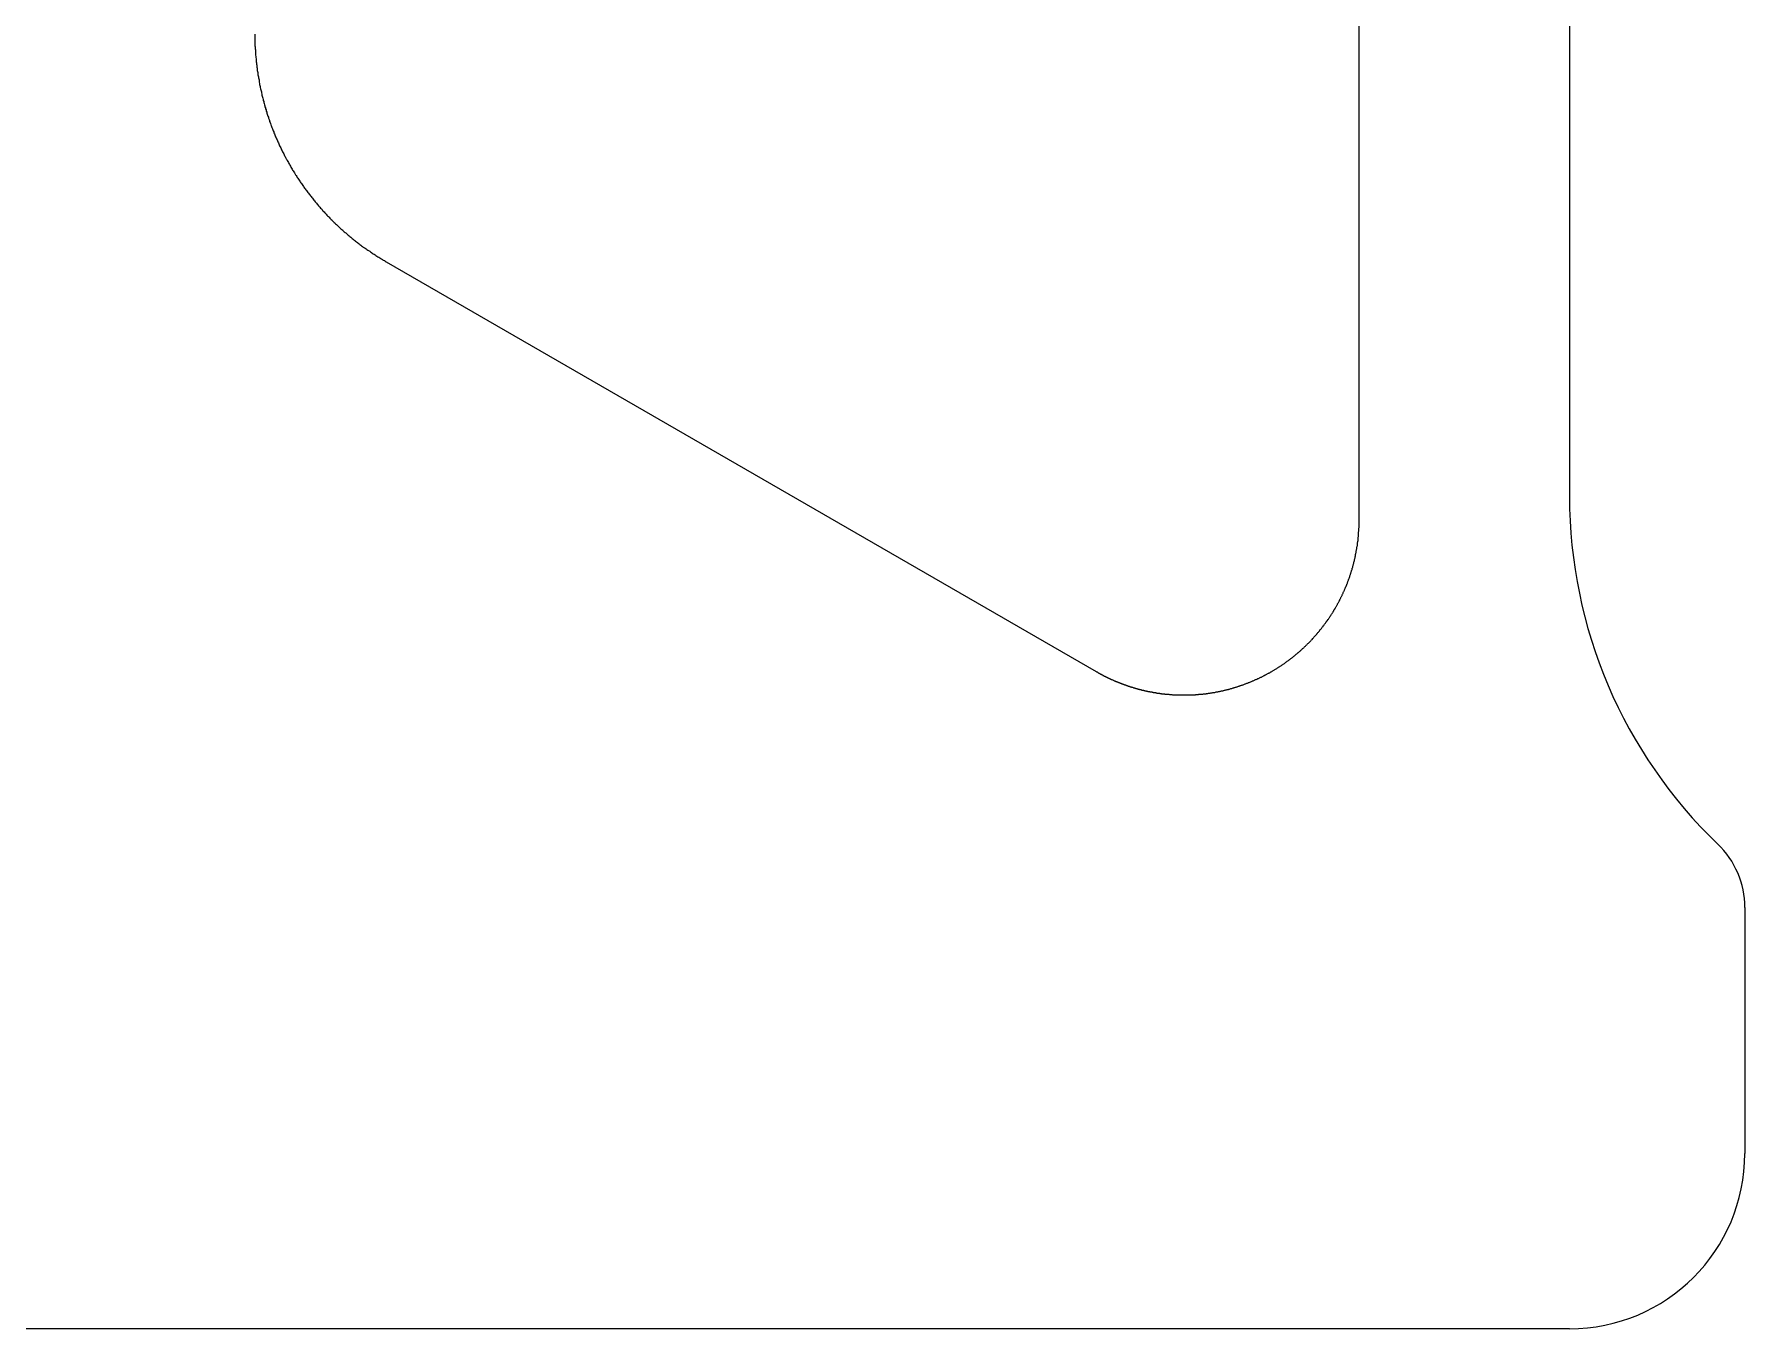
# Model space of a CAD drawing. Extents: x 442 to 745, y 5 to 355.
# Drawn here: x 699.11 to 707.15, y 213.05 to 219.13 of the extents above; entities that cross this region are included whole.
import ezdxf

# ---------------------------------------------------------------- set-up
doc = ezdxf.new("R2010")
doc.units = 0
doc.layers.add('VISIBLE__ANSI_', color=7, linetype='CONTINUOUS')

msp = doc.modelspace()

# ---------------------------------------------------------------- linework, layer by layer
at = {"layer": 'VISIBLE__ANSI_'}
for p, q in [((705.3344, 216.8481), (705.3344, 220.6933)), ((706.3226, 220.6335), (706.3226, 216.9582)), ((700.7638, 218.0605), (704.0991, 216.1349)), ((707.1461, 215.0269), (707.1461, 213.87)), ((706.3226, 213.0464), (675.8112, 213.0464))]:
    msp.add_line(p, q, dxfattribs=at)
for points in [[(700.146, 219.13, 0), (700.146, 219.125, 0), (700.146, 219.12, 0), (700.146, 219.115, 0), (700.146, 219.111, 0), (700.146, 219.106, 0), (700.147, 219.101, 0), (700.147, 219.096, 0), (700.147, 219.091, 0), (700.147, 219.086, 0), (700.147, 219.081, 0), (700.147, 219.076, 0), (700.148, 219.071, 0), (700.148, 219.066, 0), (700.148, 219.061, 0), (700.149, 219.056, 0), (700.149, 219.051, 0), (700.149, 219.046, 0), (700.15, 219.041, 0), (700.15, 219.036, 0), (700.15, 219.031, 0), (700.151, 219.026, 0), (700.151, 219.02, 0), (700.152, 219.015, 0), (700.152, 219.01, 0), (700.153, 219.005, 0), (700.153, 219, 0), (700.154, 218.995, 0), (700.154, 218.99, 0), (700.155, 218.985, 0), (700.156, 218.98, 0), (700.156, 218.975, 0), (700.157, 218.97, 0), (700.158, 218.965, 0), (700.158, 218.96, 0), (700.159, 218.955, 0), (700.16, 218.95, 0), (700.16, 218.945, 0), (700.161, 218.94, 0), (700.162, 218.935, 0), (700.163, 218.93, 0), (700.164, 218.925, 0), (700.165, 218.92, 0), (700.166, 218.915, 0), (700.166, 218.91, 0), (700.167, 218.904, 0), (700.168, 218.899, 0), (700.169, 218.894, 0), (700.17, 218.889, 0), (700.171, 218.884, 0), (700.172, 218.879, 0), (700.173, 218.874, 0), (700.174, 218.869, 0), (700.176, 218.864, 0), (700.177, 218.859, 0), (700.178, 218.854, 0), (700.179, 218.849, 0), (700.18, 218.844, 0), (700.181, 218.839, 0), (700.183, 218.834, 0), (700.184, 218.829, 0), (700.185, 218.824, 0), (700.186, 218.819, 0), (700.188, 218.814, 0), (700.189, 218.809, 0), (700.19, 218.804, 0), (700.192, 218.799, 0), (700.193, 218.794, 0), (700.194, 218.789, 0), (700.196, 218.784, 0), (700.197, 218.779, 0), (700.199, 218.774, 0), (700.2, 218.769, 0), (700.202, 218.764, 0), (700.203, 218.759, 0), (700.205, 218.754, 0), (700.206, 218.75, 0), (700.208, 218.745, 0), (700.21, 218.74, 0), (700.211, 218.735, 0), (700.213, 218.73, 0), (700.215, 218.725, 0), (700.216, 218.72, 0), (700.218, 218.715, 0), (700.22, 218.71, 0), (700.222, 218.705, 0), (700.223, 218.701, 0), (700.225, 218.696, 0), (700.227, 218.691, 0), (700.229, 218.686, 0), (700.231, 218.681, 0), (700.233, 218.676, 0), (700.235, 218.672, 0), (700.236, 218.667, 0), (700.238, 218.662, 0), (700.24, 218.657, 0), (700.242, 218.652, 0), (700.244, 218.648, 0), (700.246, 218.643, 0), (700.248, 218.638, 0), (700.251, 218.633, 0), (700.253, 218.629, 0), (700.255, 218.624, 0), (700.257, 218.619, 0), (700.259, 218.615, 0), (700.261, 218.61, 0), (700.263, 218.605, 0), (700.266, 218.601, 0), (700.268, 218.596, 0), (700.27, 218.591, 0), (700.272, 218.587, 0), (700.275, 218.582, 0), (700.277, 218.577, 0), (700.279, 218.573, 0), (700.282, 218.568, 0), (700.284, 218.564, 0), (700.286, 218.559, 0), (700.289, 218.555, 0), (700.291, 218.55, 0), (700.294, 218.545, 0), (700.296, 218.541, 0), (700.299, 218.536, 0), (700.301, 218.532, 0), (700.304, 218.527, 0), (700.306, 218.523, 0), (700.309, 218.518, 0), (700.311, 218.514, 0), (700.314, 218.51, 0), (700.316, 218.505, 0), (700.319, 218.501, 0), (700.322, 218.496, 0), (700.324, 218.492, 0), (700.327, 218.488, 0), (700.33, 218.483, 0), (700.332, 218.479, 0), (700.335, 218.475, 0), (700.338, 218.47, 0), (700.34, 218.466, 0), (700.343, 218.462, 0), (700.346, 218.457, 0), (700.349, 218.453, 0), (700.352, 218.449, 0), (700.354, 218.445, 0), (700.357, 218.44, 0), (700.36, 218.436, 0), (700.363, 218.432, 0), (700.366, 218.428, 0), (700.369, 218.424, 0), (700.372, 218.419, 0), (700.375, 218.415, 0), (700.377, 218.411, 0), (700.38, 218.407, 0), (700.383, 218.403, 0), (700.386, 218.399, 0), (700.389, 218.395, 0), (700.392, 218.391, 0), (700.395, 218.387, 0), (700.398, 218.383, 0), (700.401, 218.379, 0), (700.405, 218.375, 0), (700.408, 218.371, 0), (700.411, 218.367, 0), (700.414, 218.363, 0), (700.417, 218.359, 0), (700.42, 218.355, 0), (700.423, 218.351, 0), (700.426, 218.347, 0), (700.43, 218.343, 0), (700.433, 218.34, 0), (700.436, 218.336, 0), (700.439, 218.332, 0), (700.442, 218.328, 0), (700.446, 218.324, 0), (700.449, 218.321, 0), (700.452, 218.317, 0), (700.455, 218.313, 0), (700.459, 218.309, 0), (700.462, 218.306, 0), (700.465, 218.302, 0), (700.468, 218.298, 0), (700.472, 218.295, 0), (700.475, 218.291, 0), (700.478, 218.288, 0), (700.482, 218.284, 0), (700.485, 218.28, 0), (700.488, 218.277, 0), (700.492, 218.273, 0), (700.495, 218.27, 0), (700.499, 218.266, 0), (700.502, 218.263, 0), (700.505, 218.259, 0), (700.509, 218.256, 0), (700.512, 218.253, 0), (700.516, 218.249, 0), (700.519, 218.246, 0), (700.523, 218.242, 0), (700.526, 218.239, 0), (700.53, 218.236, 0), (700.533, 218.232, 0), (700.537, 218.229, 0), (700.541, 218.225, 0), (700.544, 218.222, 0), (700.548, 218.219, 0), (700.551, 218.216, 0), (700.555, 218.212, 0), (700.559, 218.209, 0), (700.562, 218.206, 0), (700.566, 218.202, 0), (700.57, 218.199, 0), (700.574, 218.196, 0), (700.577, 218.193, 0), (700.581, 218.189, 0), (700.585, 218.186, 0), (700.589, 218.183, 0), (700.593, 218.18, 0), (700.597, 218.177, 0), (700.6, 218.173, 0), (700.604, 218.17, 0), (700.608, 218.167, 0), (700.612, 218.164, 0), (700.616, 218.161, 0), (700.62, 218.158, 0), (700.624, 218.155, 0), (700.628, 218.151, 0), (700.632, 218.148, 0), (700.636, 218.145, 0), (700.64, 218.142, 0), (700.644, 218.139, 0), (700.648, 218.136, 0), (700.652, 218.133, 0), (700.656, 218.13, 0), (700.661, 218.127, 0), (700.665, 218.124, 0), (700.669, 218.121, 0), (700.673, 218.118, 0), (700.677, 218.116, 0), (700.681, 218.113, 0), (700.686, 218.11, 0), (700.69, 218.107, 0), (700.694, 218.104, 0), (700.698, 218.101, 0), (700.703, 218.098, 0), (700.707, 218.096, 0), (700.711, 218.093, 0), (700.715, 218.09, 0), (700.72, 218.087, 0), (700.724, 218.084, 0), (700.729, 218.082, 0), (700.733, 218.079, 0), (700.737, 218.076, 0), (700.742, 218.074, 0), (700.746, 218.071, 0), (700.75, 218.068, 0), (700.755, 218.066, 0), (700.759, 218.063, 0), (700.764, 218.061, 0)], [(704.511, 216.025, 0), (704.514, 216.025, 0), (704.517, 216.025, 0), (704.52, 216.025, 0), (704.523, 216.025, 0), (704.526, 216.025, 0), (704.529, 216.025, 0), (704.532, 216.025, 0), (704.535, 216.025, 0), (704.538, 216.025, 0), (704.541, 216.025, 0), (704.544, 216.025, 0), (704.547, 216.025, 0), (704.55, 216.026, 0), (704.553, 216.026, 0), (704.556, 216.026, 0), (704.559, 216.026, 0), (704.562, 216.026, 0), (704.565, 216.026, 0), (704.567, 216.027, 0), (704.57, 216.027, 0), (704.573, 216.027, 0), (704.576, 216.027, 0), (704.579, 216.027, 0), (704.582, 216.028, 0), (704.585, 216.028, 0), (704.588, 216.028, 0), (704.591, 216.029, 0), (704.594, 216.029, 0), (704.597, 216.029, 0), (704.6, 216.029, 0), (704.603, 216.03, 0), (704.606, 216.03, 0), (704.609, 216.03, 0), (704.612, 216.031, 0), (704.615, 216.031, 0), (704.618, 216.032, 0), (704.621, 216.032, 0), (704.624, 216.032, 0), (704.627, 216.033, 0), (704.63, 216.033, 0), (704.632, 216.034, 0), (704.635, 216.034, 0), (704.638, 216.035, 0), (704.641, 216.035, 0), (704.644, 216.035, 0), (704.647, 216.036, 0), (704.65, 216.036, 0), (704.653, 216.037, 0), (704.656, 216.037, 0), (704.659, 216.038, 0), (704.662, 216.039, 0), (704.665, 216.039, 0), (704.668, 216.04, 0), (704.67, 216.04, 0), (704.673, 216.041, 0), (704.676, 216.041, 0), (704.679, 216.042, 0), (704.682, 216.043, 0), (704.685, 216.043, 0), (704.688, 216.044, 0), (704.691, 216.044, 0), (704.694, 216.045, 0), (704.697, 216.046, 0), (704.699, 216.046, 0), (704.702, 216.047, 0), (704.705, 216.048, 0), (704.708, 216.049, 0), (704.711, 216.049, 0), (704.714, 216.05, 0), (704.717, 216.051, 0), (704.72, 216.051, 0), (704.722, 216.052, 0), (704.725, 216.053, 0), (704.728, 216.054, 0), (704.731, 216.055, 0), (704.734, 216.055, 0), (704.737, 216.056, 0), (704.74, 216.057, 0), (704.742, 216.058, 0), (704.745, 216.059, 0), (704.748, 216.06, 0), (704.751, 216.06, 0), (704.754, 216.061, 0), (704.757, 216.062, 0), (704.759, 216.063, 0), (704.762, 216.064, 0), (704.765, 216.065, 0), (704.768, 216.066, 0), (704.771, 216.067, 0), (704.774, 216.068, 0), (704.776, 216.069, 0), (704.779, 216.07, 0), (704.782, 216.071, 0), (704.785, 216.071, 0), (704.788, 216.072, 0), (704.79, 216.073, 0), (704.793, 216.074, 0), (704.796, 216.076, 0), (704.799, 216.077, 0), (704.801, 216.078, 0), (704.804, 216.079, 0), (704.807, 216.08, 0), (704.81, 216.081, 0), (704.813, 216.082, 0), (704.815, 216.083, 0), (704.818, 216.084, 0), (704.821, 216.085, 0), (704.824, 216.086, 0), (704.826, 216.087, 0), (704.829, 216.089, 0), (704.832, 216.09, 0), (704.834, 216.091, 0), (704.837, 216.092, 0), (704.84, 216.093, 0), (704.843, 216.094, 0), (704.845, 216.096, 0), (704.848, 216.097, 0), (704.851, 216.098, 0), (704.853, 216.099, 0), (704.856, 216.1, 0), (704.859, 216.102, 0), (704.861, 216.103, 0), (704.864, 216.104, 0), (704.867, 216.105, 0), (704.869, 216.107, 0), (704.872, 216.108, 0), (704.875, 216.109, 0), (704.877, 216.111, 0), (704.88, 216.112, 0), (704.883, 216.113, 0), (704.885, 216.115, 0), (704.888, 216.116, 0), (704.89, 216.117, 0), (704.893, 216.119, 0), (704.896, 216.12, 0), (704.898, 216.121, 0), (704.901, 216.123, 0), (704.903, 216.124, 0), (704.906, 216.126, 0), (704.909, 216.127, 0), (704.911, 216.128, 0), (704.914, 216.13, 0), (704.916, 216.131, 0), (704.919, 216.133, 0), (704.921, 216.134, 0), (704.924, 216.136, 0), (704.926, 216.137, 0), (704.929, 216.139, 0), (704.931, 216.14, 0), (704.934, 216.142, 0), (704.937, 216.143, 0), (704.939, 216.145, 0), (704.942, 216.146, 0), (704.944, 216.148, 0), (704.947, 216.149, 0), (704.949, 216.151, 0), (704.951, 216.152, 0), (704.954, 216.154, 0), (704.956, 216.156, 0), (704.959, 216.157, 0), (704.961, 216.159, 0), (704.964, 216.16, 0), (704.966, 216.162, 0), (704.969, 216.164, 0), (704.971, 216.165, 0), (704.973, 216.167, 0), (704.976, 216.168, 0), (704.978, 216.17, 0), (704.981, 216.172, 0), (704.983, 216.173, 0), (704.985, 216.175, 0), (704.988, 216.177, 0), (704.99, 216.179, 0), (704.993, 216.18, 0), (704.995, 216.182, 0), (704.997, 216.184, 0), (705, 216.185, 0), (705.002, 216.187, 0), (705.004, 216.189, 0), (705.007, 216.191, 0), (705.009, 216.192, 0), (705.011, 216.194, 0), (705.014, 216.196, 0), (705.016, 216.198, 0), (705.018, 216.2, 0), (705.021, 216.201, 0), (705.023, 216.203, 0), (705.025, 216.205, 0), (705.027, 216.207, 0), (705.03, 216.209, 0), (705.032, 216.21, 0), (705.034, 216.212, 0), (705.036, 216.214, 0), (705.039, 216.216, 0), (705.041, 216.218, 0), (705.043, 216.22, 0), (705.045, 216.222, 0), (705.048, 216.224, 0), (705.05, 216.225, 0), (705.052, 216.227, 0), (705.054, 216.229, 0), (705.056, 216.231, 0), (705.059, 216.233, 0), (705.061, 216.235, 0), (705.063, 216.237, 0), (705.065, 216.239, 0), (705.067, 216.241, 0), (705.069, 216.243, 0), (705.071, 216.245, 0), (705.074, 216.247, 0), (705.076, 216.249, 0), (705.078, 216.251, 0), (705.08, 216.253, 0), (705.082, 216.255, 0), (705.084, 216.257, 0), (705.086, 216.259, 0), (705.088, 216.261, 0), (705.09, 216.263, 0), (705.092, 216.265, 0), (705.094, 216.267, 0), (705.097, 216.269, 0), (705.099, 216.271, 0), (705.101, 216.273, 0), (705.103, 216.275, 0), (705.105, 216.277, 0), (705.107, 216.28, 0), (705.109, 216.282, 0), (705.111, 216.284, 0), (705.113, 216.286, 0), (705.115, 216.288, 0), (705.116, 216.29, 0), (705.118, 216.292, 0), (705.12, 216.294, 0), (705.122, 216.297, 0), (705.124, 216.299, 0), (705.126, 216.301, 0), (705.128, 216.303, 0), (705.13, 216.305, 0), (705.132, 216.307, 0), (705.134, 216.309, 0), (705.136, 216.312, 0), (705.138, 216.314, 0), (705.139, 216.316, 0), (705.141, 216.318, 0), (705.143, 216.32, 0), (705.145, 216.323, 0), (705.147, 216.325, 0), (705.149, 216.327, 0), (705.15, 216.329, 0), (705.152, 216.332, 0), (705.154, 216.334, 0), (705.156, 216.336, 0), (705.158, 216.338, 0), (705.159, 216.341, 0), (705.161, 216.343, 0), (705.163, 216.345, 0), (705.165, 216.347, 0), (705.166, 216.35, 0), (705.168, 216.352, 0), (705.17, 216.354, 0), (705.172, 216.357, 0), (705.173, 216.359, 0), (705.175, 216.361, 0), (705.177, 216.363, 0), (705.178, 216.366, 0), (705.18, 216.368, 0), (705.182, 216.37, 0), (705.183, 216.373, 0), (705.185, 216.375, 0), (705.187, 216.378, 0), (705.188, 216.38, 0), (705.19, 216.382, 0), (705.192, 216.385, 0), (705.193, 216.387, 0), (705.195, 216.389, 0), (705.196, 216.392, 0), (705.198, 216.394, 0), (705.199, 216.396, 0), (705.201, 216.399, 0), (705.203, 216.401, 0), (705.204, 216.404, 0), (705.206, 216.406, 0), (705.207, 216.408, 0), (705.209, 216.411, 0), (705.21, 216.413, 0), (705.212, 216.416, 0), (705.213, 216.418, 0), (705.215, 216.421, 0), (705.216, 216.423, 0), (705.218, 216.426, 0), (705.219, 216.428, 0), (705.221, 216.43, 0), (705.222, 216.433, 0), (705.223, 216.435, 0), (705.225, 216.438, 0), (705.226, 216.44, 0), (705.228, 216.443, 0), (705.229, 216.445, 0), (705.231, 216.448, 0), (705.232, 216.45, 0), (705.233, 216.453, 0), (705.235, 216.455, 0), (705.236, 216.458, 0), (705.237, 216.46, 0), (705.239, 216.463, 0), (705.24, 216.465, 0), (705.241, 216.468, 0), (705.243, 216.47, 0), (705.244, 216.473, 0), (705.245, 216.475, 0), (705.247, 216.478, 0), (705.248, 216.481, 0), (705.249, 216.483, 0), (705.25, 216.486, 0), (705.252, 216.488, 0), (705.253, 216.491, 0), (705.254, 216.493, 0), (705.255, 216.496, 0), (705.256, 216.499, 0), (705.258, 216.501, 0), (705.259, 216.504, 0), (705.26, 216.506, 0), (705.261, 216.509, 0), (705.262, 216.511, 0), (705.264, 216.514, 0), (705.265, 216.517, 0), (705.266, 216.519, 0), (705.267, 216.522, 0), (705.268, 216.525, 0), (705.269, 216.527, 0), (705.27, 216.53, 0), (705.271, 216.532, 0), (705.273, 216.535, 0), (705.274, 216.538, 0), (705.275, 216.54, 0), (705.276, 216.543, 0), (705.277, 216.546, 0), (705.278, 216.548, 0), (705.279, 216.551, 0), (705.28, 216.553, 0), (705.281, 216.556, 0), (705.282, 216.559, 0), (705.283, 216.561, 0), (705.284, 216.564, 0), (705.285, 216.567, 0), (705.286, 216.569, 0), (705.287, 216.572, 0), (705.288, 216.575, 0), (705.289, 216.577, 0), (705.29, 216.58, 0), (705.29, 216.583, 0), (705.291, 216.585, 0), (705.292, 216.588, 0), (705.293, 216.591, 0), (705.294, 216.594, 0), (705.295, 216.596, 0), (705.296, 216.599, 0), (705.297, 216.602, 0), (705.297, 216.604, 0), (705.298, 216.607, 0), (705.299, 216.61, 0), (705.3, 216.612, 0), (705.301, 216.615, 0), (705.302, 216.618, 0), (705.302, 216.621, 0), (705.303, 216.623, 0), (705.304, 216.626, 0), (705.305, 216.629, 0), (705.305, 216.631, 0), (705.306, 216.634, 0), (705.307, 216.637, 0), (705.308, 216.64, 0), (705.308, 216.642, 0), (705.309, 216.645, 0), (705.31, 216.648, 0), (705.31, 216.651, 0), (705.311, 216.653, 0), (705.312, 216.656, 0), (705.312, 216.659, 0), (705.313, 216.662, 0), (705.314, 216.664, 0), (705.314, 216.667, 0), (705.315, 216.67, 0), (705.315, 216.673, 0), (705.316, 216.675, 0), (705.317, 216.678, 0), (705.317, 216.681, 0), (705.318, 216.684, 0), (705.318, 216.686, 0), (705.319, 216.689, 0), (705.319, 216.692, 0), (705.32, 216.695, 0), (705.32, 216.697, 0), (705.321, 216.7, 0), (705.321, 216.703, 0), (705.322, 216.706, 0), (705.322, 216.708, 0), (705.323, 216.711, 0), (705.323, 216.714, 0), (705.324, 216.717, 0), (705.324, 216.72, 0), (705.325, 216.722, 0), (705.325, 216.725, 0), (705.326, 216.728, 0), (705.326, 216.731, 0), (705.326, 216.733, 0), (705.327, 216.736, 0), (705.327, 216.739, 0), (705.327, 216.742, 0), (705.328, 216.745, 0), (705.328, 216.747, 0), (705.329, 216.75, 0), (705.329, 216.753, 0), (705.329, 216.756, 0), (705.329, 216.759, 0), (705.33, 216.761, 0), (705.33, 216.764, 0), (705.33, 216.767, 0), (705.331, 216.77, 0), (705.331, 216.773, 0), (705.331, 216.775, 0), (705.331, 216.778, 0), (705.332, 216.781, 0), (705.332, 216.784, 0), (705.332, 216.786, 0), (705.332, 216.789, 0), (705.332, 216.792, 0), (705.333, 216.795, 0), (705.333, 216.798, 0), (705.333, 216.8, 0), (705.333, 216.803, 0), (705.333, 216.806, 0), (705.333, 216.809, 0), (705.334, 216.812, 0), (705.334, 216.814, 0), (705.334, 216.817, 0), (705.334, 216.82, 0), (705.334, 216.823, 0), (705.334, 216.826, 0), (705.334, 216.828, 0), (705.334, 216.831, 0), (705.334, 216.834, 0), (705.334, 216.837, 0), (705.334, 216.84, 0), (705.334, 216.843, 0), (705.334, 216.845, 0), (705.334, 216.848, 0)], [(704.099, 216.135, 0), (704.1, 216.134, 0), (704.102, 216.133, 0), (704.103, 216.133, 0), (704.105, 216.132, 0), (704.106, 216.131, 0), (704.107, 216.13, 0), (704.109, 216.129, 0), (704.11, 216.129, 0), (704.111, 216.128, 0), (704.113, 216.127, 0), (704.114, 216.126, 0), (704.116, 216.126, 0), (704.117, 216.125, 0), (704.118, 216.124, 0), (704.12, 216.123, 0), (704.121, 216.123, 0), (704.123, 216.122, 0), (704.124, 216.121, 0), (704.125, 216.12, 0), (704.127, 216.12, 0), (704.128, 216.119, 0), (704.13, 216.118, 0), (704.131, 216.117, 0), (704.133, 216.117, 0), (704.134, 216.116, 0), (704.135, 216.115, 0), (704.137, 216.114, 0), (704.138, 216.114, 0), (704.14, 216.113, 0), (704.141, 216.112, 0), (704.143, 216.112, 0), (704.144, 216.111, 0), (704.146, 216.11, 0), (704.147, 216.109, 0), (704.148, 216.109, 0), (704.15, 216.108, 0), (704.151, 216.107, 0), (704.153, 216.107, 0), (704.154, 216.106, 0), (704.156, 216.105, 0), (704.157, 216.104, 0), (704.159, 216.104, 0), (704.16, 216.103, 0), (704.162, 216.102, 0), (704.163, 216.102, 0), (704.165, 216.101, 0), (704.166, 216.1, 0), (704.168, 216.1, 0), (704.169, 216.099, 0), (704.17, 216.098, 0), (704.172, 216.098, 0), (704.173, 216.097, 0), (704.175, 216.096, 0), (704.176, 216.096, 0), (704.178, 216.095, 0), (704.179, 216.094, 0), (704.181, 216.094, 0), (704.182, 216.093, 0), (704.184, 216.092, 0), (704.185, 216.092, 0), (704.187, 216.091, 0), (704.188, 216.09, 0), (704.19, 216.09, 0), (704.192, 216.089, 0), (704.193, 216.088, 0), (704.195, 216.088, 0), (704.196, 216.087, 0), (704.198, 216.087, 0), (704.199, 216.086, 0), (704.201, 216.085, 0), (704.202, 216.085, 0), (704.204, 216.084, 0), (704.205, 216.083, 0), (704.207, 216.083, 0), (704.208, 216.082, 0), (704.21, 216.082, 0), (704.211, 216.081, 0), (704.213, 216.08, 0), (704.215, 216.08, 0), (704.216, 216.079, 0), (704.218, 216.079, 0), (704.219, 216.078, 0), (704.221, 216.077, 0), (704.222, 216.077, 0), (704.224, 216.076, 0), (704.225, 216.076, 0), (704.227, 216.075, 0), (704.229, 216.074, 0), (704.23, 216.074, 0), (704.232, 216.073, 0), (704.233, 216.073, 0), (704.235, 216.072, 0), (704.236, 216.072, 0), (704.238, 216.071, 0), (704.24, 216.071, 0), (704.241, 216.07, 0), (704.243, 216.069, 0), (704.244, 216.069, 0), (704.246, 216.068, 0), (704.248, 216.068, 0), (704.249, 216.067, 0), (704.251, 216.067, 0), (704.252, 216.066, 0), (704.254, 216.066, 0), (704.256, 216.065, 0), (704.257, 216.065, 0), (704.259, 216.064, 0), (704.26, 216.064, 0), (704.262, 216.063, 0), (704.264, 216.063, 0), (704.265, 216.062, 0), (704.267, 216.062, 0), (704.268, 216.061, 0), (704.27, 216.061, 0), (704.272, 216.06, 0), (704.273, 216.06, 0), (704.275, 216.059, 0), (704.277, 216.059, 0), (704.278, 216.058, 0), (704.28, 216.058, 0), (704.281, 216.057, 0), (704.283, 216.057, 0), (704.285, 216.056, 0), (704.286, 216.056, 0), (704.288, 216.055, 0), (704.29, 216.055, 0), (704.291, 216.054, 0), (704.293, 216.054, 0), (704.295, 216.054, 0), (704.296, 216.053, 0), (704.298, 216.053, 0), (704.3, 216.052, 0), (704.301, 216.052, 0), (704.303, 216.051, 0), (704.304, 216.051, 0), (704.306, 216.05, 0), (704.308, 216.05, 0), (704.309, 216.05, 0), (704.311, 216.049, 0), (704.313, 216.049, 0), (704.314, 216.048, 0), (704.316, 216.048, 0), (704.318, 216.048, 0), (704.319, 216.047, 0), (704.321, 216.047, 0), (704.323, 216.046, 0), (704.324, 216.046, 0), (704.326, 216.046, 0), (704.328, 216.045, 0), (704.329, 216.045, 0), (704.331, 216.044, 0), (704.333, 216.044, 0), (704.334, 216.044, 0), (704.336, 216.043, 0), (704.338, 216.043, 0), (704.34, 216.043, 0), (704.341, 216.042, 0), (704.343, 216.042, 0), (704.345, 216.042, 0), (704.346, 216.041, 0), (704.348, 216.041, 0), (704.35, 216.041, 0), (704.351, 216.04, 0), (704.353, 216.04, 0), (704.355, 216.04, 0), (704.356, 216.039, 0), (704.358, 216.039, 0), (704.36, 216.039, 0), (704.362, 216.038, 0), (704.363, 216.038, 0), (704.365, 216.038, 0), (704.367, 216.037, 0), (704.368, 216.037, 0), (704.37, 216.037, 0), (704.372, 216.036, 0), (704.373, 216.036, 0), (704.375, 216.036, 0), (704.377, 216.036, 0), (704.379, 216.035, 0), (704.38, 216.035, 0), (704.382, 216.035, 0), (704.384, 216.034, 0), (704.385, 216.034, 0), (704.387, 216.034, 0), (704.389, 216.034, 0), (704.391, 216.033, 0), (704.392, 216.033, 0), (704.394, 216.033, 0), (704.396, 216.033, 0), (704.398, 216.032, 0), (704.399, 216.032, 0), (704.401, 216.032, 0), (704.403, 216.032, 0), (704.404, 216.032, 0), (704.406, 216.031, 0), (704.408, 216.031, 0), (704.41, 216.031, 0), (704.411, 216.031, 0), (704.413, 216.03, 0), (704.415, 216.03, 0), (704.417, 216.03, 0), (704.418, 216.03, 0), (704.42, 216.03, 0), (704.422, 216.029, 0), (704.423, 216.029, 0), (704.425, 216.029, 0), (704.427, 216.029, 0), (704.429, 216.029, 0), (704.43, 216.029, 0), (704.432, 216.028, 0), (704.434, 216.028, 0), (704.436, 216.028, 0), (704.437, 216.028, 0), (704.439, 216.028, 0), (704.441, 216.028, 0), (704.443, 216.027, 0), (704.444, 216.027, 0), (704.446, 216.027, 0), (704.448, 216.027, 0), (704.45, 216.027, 0), (704.451, 216.027, 0), (704.453, 216.027, 0), (704.455, 216.027, 0), (704.457, 216.026, 0), (704.458, 216.026, 0), (704.46, 216.026, 0), (704.462, 216.026, 0), (704.464, 216.026, 0), (704.465, 216.026, 0), (704.467, 216.026, 0), (704.469, 216.026, 0), (704.471, 216.026, 0), (704.472, 216.026, 0), (704.474, 216.025, 0), (704.476, 216.025, 0), (704.478, 216.025, 0), (704.479, 216.025, 0), (704.481, 216.025, 0), (704.483, 216.025, 0), (704.485, 216.025, 0), (704.486, 216.025, 0), (704.488, 216.025, 0), (704.49, 216.025, 0), (704.492, 216.025, 0), (704.493, 216.025, 0), (704.495, 216.025, 0), (704.497, 216.025, 0), (704.499, 216.025, 0), (704.5, 216.025, 0), (704.502, 216.025, 0), (704.504, 216.025, 0), (704.506, 216.025, 0), (704.507, 216.025, 0), (704.509, 216.025, 0), (704.511, 216.025, 0)]]:
    msp.add_polyline3d(points, dxfattribs=at)
for centre, radius, start, end in [((708.5873, 216.9582), 2.2647, 180, 226.18685), ((706.7344, 215.0269), 0.4118, 0, 46.18685), ((706.3226, 213.87), 0.8235, 270, 0)]:
    msp.add_arc(centre, radius, start, end, dxfattribs=at)

doc.saveas('drawing.dxf')
